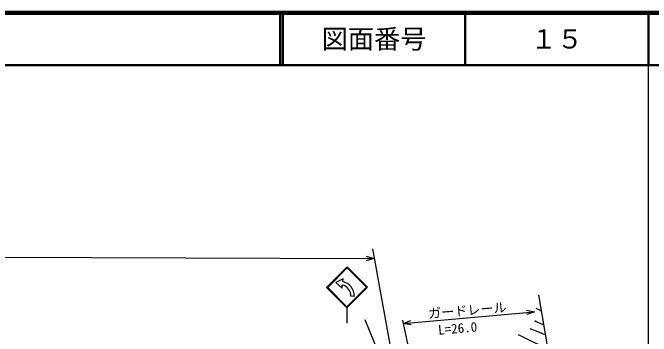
# Model space of a CAD drawing. Units: millimetres, scale not verified. Extents: x 40000 to 680000, y 20000 to 380000.
# Drawn here: x 457707 to 579500, y 318228 to 380000 of the extents above; entities that cross this region are included whole.
import ezdxf
from ezdxf.enums import TextEntityAlignment as Align

# ---------------------------------------------------------------- set-up
doc = ezdxf.new("R2010")
doc.units = ezdxf.units.MM
doc.header["$LTSCALE"] = 1000
for name, color, linetype, lineweight in [('M-BGD', 7, 'Continuous', 25), ('M-STR-STRC', 7, 'Continuous', 25), ('M-TTL', 2, 'Continuous', 140), ('M-TTL-BAND', 7, 'Continuous', 25), ('M-TTL-LINE', 7, 'Continuous', 50)]:
    doc.layers.add(name, color=color, linetype=linetype, lineweight=lineweight)
doc.layers.add('M-TTL-TXT', color=7, linetype='Continuous')
doc.styles.add('ＭＳ ゴシック', font='')
doc.styles.get('ＭＳ ゴシック').set_extended_font_data('MS Gothic')

msp = doc.modelspace()

# ---------------------------------------------------------------- linework, layer by layer
at = {"layer": 'M-BGD'}
for p, q in [((222035, 334048), (526644, 333080)), ((526315, 334892), (534528, 289671)), ((564425, 288363), (558073, 326152)), ((532154, 320681), (557240, 322911)), ((532078, 321318), (538943, 288229))]:
    msp.add_line(p, q, dxfattribs=at)
for points in [[(525145, 333516), (526644, 333080), (525142, 332658)], [(555707, 323207), (557240, 322911), (555783, 322352)], [(557486, 323618), (558041, 323304), (558603, 322996)], [(533686, 320384), (532154, 320681), (533610, 321240)], [(559040, 320397), (558432, 320597), (557840, 320856), (557562, 321011), (557289, 321176)], [(559371, 318429), (557875, 319039), (556381, 319654)], [(554132, 318577), (556547, 317381), (559000, 316233), (559401, 316051), (559801, 315869)]]:
    msp.add_lwpolyline(points, dxfattribs=at)
at = {"layer": 'M-STR-STRC'}
for p, q in [((521519, 331474), (517567, 327521)), ((525389, 327604), (521519, 331474)), ((517779, 327521), (521519, 331262)), ((521519, 331262), (525177, 327604)), ((520706, 329165), (519341, 328466)), ((520672, 328667), (520706, 329165)), ((519341, 328466), (520540, 327438)), ((520540, 327438), (520573, 328003)), ((517567, 327521), (521436, 323652)), ((521436, 323864), (517779, 327521)), ((521436, 323652), (525389, 327604)), ((525177, 327604), (521436, 323864)), ((522831, 325844), (522200, 325877)), ((521436, 323652), (521436, 320743)), ((538164, 289015), (524903, 321355))]:
    msp.add_line(p, q, dxfattribs=at)
for centre, radius, start, end in [((520112, 325964), 2090, 357.60504, 77.27209), ((520045, 325950), 2788, 357.80914, 77.00156)]:
    msp.add_arc(centre, radius, start, end, dxfattribs=at)
at = {"layer": 'M-TTL'}
msp.add_line((680000, 380000), (40000, 380000), dxfattribs=at)
at = {"layer": 'M-TTL-BAND'}
msp.add_line((579000, 20000), (579000, 370000), dxfattribs=at)
at = {"layer": 'M-TTL-LINE'}
for p, q in [((508747, 380000), (508747, 370000)), ((509247, 380000), (509247, 370000)), ((543997, 380000), (543997, 370000)), ((579000, 380000), (579000, 370000)), ((40000, 370000), (680000, 370000))]:
    msp.add_line(p, q, dxfattribs=at)

# ---------------------------------------------------------------- texts
at = {"layer": 'M-BGD', "style": 'ＭＳ ゴシック'}
for s, rotation, p in [('ガードレール', 4.8, (537068, 321097)), ('L=26.0', 5, (538969, 317951))]:
    msp.add_text(s, height=1833, rotation=rotation, dxfattribs=at).set_placement(p, align=Align.BOTTOM_LEFT)
at = {"layer": 'M-TTL-TXT', "style": 'ＭＳ ゴシック'}
for s, p in [('図面番号', (526622, 375000)), ('１５', (561497, 375000))]:
    msp.add_text(s, height=3666, dxfattribs=at).set_placement(p, align=Align.MIDDLE_CENTER)

doc.saveas('drawing.dxf')
